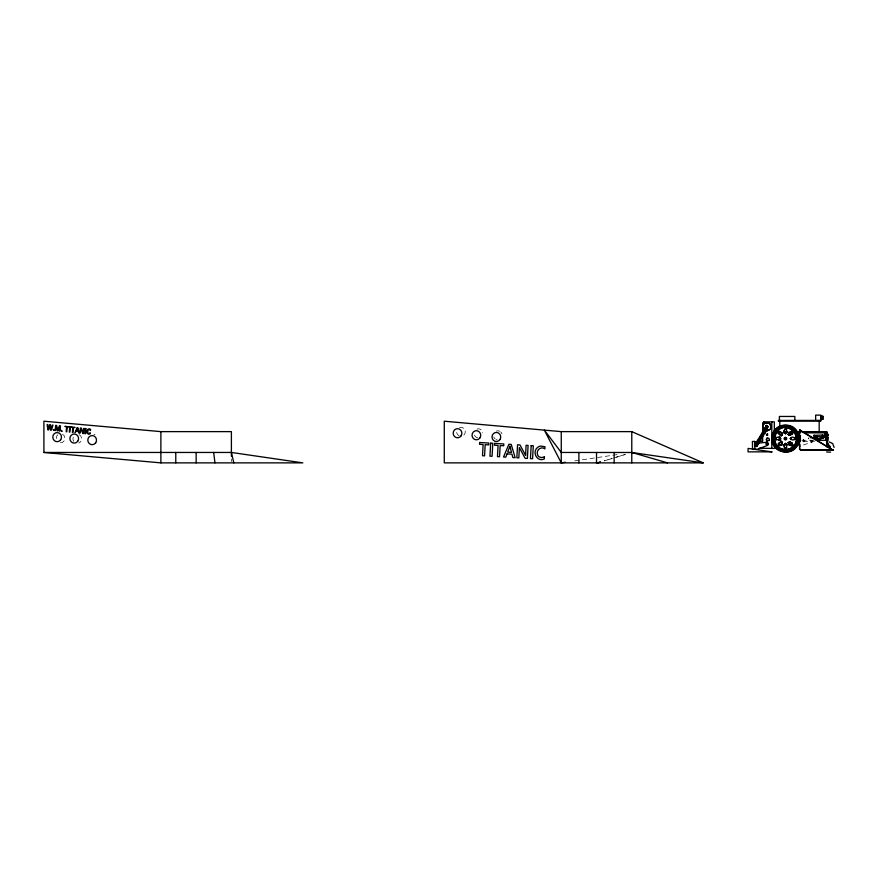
<?xml version="1.0" encoding="UTF-8"?>
<svg xmlns="http://www.w3.org/2000/svg" width="878" height="878" viewBox="0 0 878 878"><rect width="100%" height="100%" fill="white"/><g stroke="black" fill="none" stroke-linecap="round" stroke-linejoin="round"><path stroke-width="0.66" stroke-dasharray="4.39 3.29" d="M808.397 437.979L808.934 438.967M811.031 439.988C809.922 442.446 813.302 442.721 812.249 439.988M808.353 438.034L808.353 438.594M804.336 441.612L803.052 441.908L803.655 439.604L804.259 441.93L802.986 441.612M812.315 441.612L811.788 442.271L810.954 441.612M803.414 440.35L803.414 441.546M814.795 441.041L803.831 444.883L801.153 444.883M811.634 441.59L812.271 441.096L811.634 440.295L812.282 440.943L811.634 441.59L803.118 441.283M803.666 440.295L803.074 441.228M574.827 460.873L618.222 454.464M801.844 440.284L813.785 440.284M231.397 458.964L231.397 461.576M459.523 427.476A4.555 4.346 -90 0 1 463.485 435.499M459.15 435.883A4.555 4.346 -90 0 1 457.065 429.825M476.974 429.068A4.555 4.346 -90 0 1 482.79 432.964M477.687 437.837A4.555 4.346 -90 0 1 474.12 433.732M496.399 431.098A4.555 4.346 -90 0 1 499.725 431.263M500.679 431.899A4.555 4.346 -90 0 1 501.964 433.842M497.113 439.878A4.555 4.346 -90 0 1 496.026 439.516M495.071 438.868A4.555 4.346 -90 0 1 493.776 436.937M79.174 434.643A4.555 4.346 -90 0 1 78.8 443.061M73.752 441.382A4.555 4.346 -90 0 1 74.004 435.839M62.47 434.149A4.555 4.346 -90 0 1 59.858 442.753M56.28 438.66A4.555 4.346 -90 0 1 58.135 434.533M93.924 434.456A4.555 4.346 -90 0 1 95 434.819M803.052 439.999L804.336 440.284L803.052 439.988M612.131 458.47L604.273 460.873L612.131 458.481M625.224 454.464L613.437 458.064L625.224 454.486"/><path stroke-width="1.32" d="M765.495 429.748C764.486 432.042 764.947 427.312 765.561 428.969L765.199 428.343L764.321 429.013M766.483 428.563C765.967 427.937 765.956 431.164 766.318 430.044C765.934 426.664 766.329 430.977 765.868 430.615M802.437 431.724L826.264 431.724L826.791 446.858M756.463 445.794C758.844 443.357 753.39 444.411 757.077 444.531M756.474 445.947C755.201 446.178 758.186 444.905 756.649 444.136C757.56 445.772 755.299 446.957 756.847 444.268M766.428 429.408L766.351 430.121L766.34 429.177M766.176 428.892L765.495 428.738L766.231 428.563M782.078 443.555L782.089 441.974L779.719 442.325L778.632 443.445L778.336 445.728L781.277 444.926L782.089 441.974L780.696 441.941L778.545 443.599L778.237 444.959M792.582 433.041L792.593 431.46L790.233 431.811L789.135 432.942L788.839 435.214L791.791 434.412L792.593 431.46L791.199 431.427L789.059 433.095L788.74 434.445M764.167 430.407L764.167 428.87L765.912 428.234C764.738 429.144 766.834 428.705 764.683 428.596M804.303 432.854L824.749 432.854L825.199 431.724L824.069 437.606L817.231 440.196M765.835 430.396L764.793 430.044L765.803 430.626M824.815 432.119L824.749 432.854L825.1 431.756M780.301 438.001L780.158 439.483M799.331 437.562L800.187 438.824M824.98 431.8L824.771 432.624M829.886 446.287L829.677 448.23L830.116 446.693L827.438 443.214M765.857 430.385L766.692 429.068L766.11 430.769M826.791 432.854C827.702 432.294 825.869 430.857 827.405 432.854L827.405 446.858M766.307 427.531L765.835 426.434M766.373 428.662C766.538 424.7 766.757 428.08 767.723 426.741M767.723 426.708L766.428 425.786L765.989 427.257M769.929 429.452C772.728 427.037 769.315 421.242 766.209 422.702M764.453 429.704L762.675 427.586L762.741 425.556C763.662 421.725 769.754 421.605 770.675 425.424L770.204 424.283M770.807 427.838L770.906 426.006M765.517 429.057L765.605 427.531C764.815 422.252 771.18 428.212 766.121 427.97M756.364 444.707L756.704 445.201L756.781 444.323L755.53 444.334L755.256 445.596L756.551 445.563M766.812 429.638L766.154 430.791L769.918 429.474M765.89 429.726L766.351 429.353M765.144 429.024L765.781 428.343L766.692 429.068M799.441 439.187L799.54 438.155M766.812 430.044L765.868 430.066L766.132 429.188M767.416 434.84C765.034 432.975 767.559 437.924 767.548 433.567M778.237 432.228L779.126 431.361L781.277 432.272L782.089 435.214L779.719 434.873L778.237 432.228L778.545 433.589L780.696 435.247L782.089 435.214L782.078 433.633M788.74 442.742L789.629 441.875L791.791 442.775L792.593 445.728L790.233 445.376L788.74 442.742L789.059 444.103L791.199 445.761L792.593 445.728L792.582 444.147M765.364 429.068L765.605 427.531L765.967 428.387M756.704 445.804C754.531 445.914 757.187 446.452 756.891 444.575M780.004 438.001L779.477 438.451L779.346 437.782M755.267 445.431C755.607 445.673 754.575 445.047 756.024 444.005M767.581 435.247L767.361 434.16M830.083 447.692L830.127 446.748M802.163 432.327L826.571 431.778M766.143 443.884C768.294 442.413 766.231 445.376 766.198 444.147M813.862 435.367L822.379 435.06L824.749 436.059L823.323 438.056L814.257 438.967M762.587 440.888L762.038 441.414M769.282 440.163L769.282 438.791M780.125 438.813L780.377 437.859M765.21 430.044L765.32 428.102L765.956 428.157M757.231 444.323C758.153 448.713 752.292 444.191 756.452 443.763A1.328 1.328 0 0 0 755.903 443.752M757.286 445.058L756.452 446.342L754.959 445.629L755.234 445.058L756.232 446.024L756.88 444.422M768.02 429.583L767.789 430.275M767.361 443.62L766.406 444.389L767.087 444.411M796.269 433.392L792.944 429.221C781.08 419.344 765.945 438.451 777.853 447.868C787.445 456.308 802.393 443.566 795.907 432.777M795.512 443.434C797.433 438.748 796.423 433.172 792.417 429.88C772.344 417.335 767.295 455.594 789.739 448.888C807.54 440.306 786.139 416.348 775.636 433.337L774.319 438.594C774.056 450.326 791.726 453.717 795.797 442.721M799.254 436.52L799.364 436.07M797.784 444.531C805.609 428.969 780.432 416.841 773.145 432.667C765.451 447.901 789.772 460.237 797.52 445.036L799.134 438.594L797.52 432.152C789.772 416.951 765.451 429.287 773.145 444.531C777.765 454.519 793.427 454.332 797.663 444.466M799.419 441.195L799.342 440.251M774.648 433.436C778.545 424.897 791.704 424.612 796.05 432.942L797.465 438.594L796.05 444.246L792.615 448.23L787.807 450.359M765.627 428.651L764.54 429.594L765.561 428.969M754.828 445.058L755.179 444.202M755.278 445.322C755.332 445.278 755.771 447.385 755.662 444.235M786.578 432.689L786.578 429.638L785.459 428.508L783.944 431.164L785.459 433.82L786.578 432.689L785.459 433.82L783.944 431.164L785.459 428.508L786.578 429.638M786.578 447.56L786.578 444.498L785.459 443.379L783.944 446.024L785.459 448.68L786.578 447.56L785.459 448.68L784.35 447.56L784.35 444.498L785.459 443.379L786.578 444.498M764.2 429.463L763.399 429.144L764.167 429.188M767.602 435.203L767.262 434.094M762.73 431.504L763.816 430.681L765.342 431.603L764.979 433.03L767.021 429.682M754.707 445.585L756.671 441.667M766.757 430.461L766.713 428.749M754.663 445.157L754.893 444.235M757.001 441.941L756.265 443.16L757.78 444.081L761.27 437.749L759.722 436.915L756.627 441.733M765.012 429.957L765.473 428.168L766.812 428.87L766.812 430.407M767.152 427.586L766.779 427.092M764.606 430.044L764.793 429.287L764.837 430.45M763.816 430.681L763.311 432.108L764.31 432.711L765.342 431.603M754.904 445.75L756.957 446.353L758.833 442.94L757.78 444.081M756.364 445.936L756.616 445.409M755.585 445.278L755.552 444.608M766.285 428.563L766.703 428.124L766.088 429.112L766.933 427.059M765.331 430.681L765.232 430.165M799.639 438.824L798.629 439.637L798.629 442.918L799.254 442.753L798.311 442.753L798.629 442.051M765.331 428.958L765.199 428.343M764.892 428.266L765.66 428.892L766.088 427.948M799.474 441.283L799.156 441.908L799.617 441.447M765.649 430.615L765.177 430.593M764.672 429.199L764.672 430.176M796.609 444.707C805.181 430.253 780.761 417.884 773.957 433.128C769.282 442.479 778.599 453.75 788.642 450.908M832.64 450.107L799.628 429.99L832.761 449.898L800.341 450.019L799.628 448.823L800.923 449.898L833.441 449.898M788.301 451.018L793.163 448.636M795.907 444.411L796.269 443.796M762.708 431.307L765.495 428.102M765.023 432.953L761.928 437.771L761.38 437.551L759.931 436.564L762.784 431.603M756.265 443.16L760.271 437.145L761.709 438.122L758.57 442.786M761.928 437.771L759.931 436.564L760.469 436.882L763.41 431.954M759.415 440.24L760.513 437.453M759.931 436.564L760.908 437.211L762.916 434.928M760.908 437.211L764.31 432.711M787.851 426.104L788.631 426.28L782.627 426.17L777.524 428.64L775.131 431.636M757.429 445.87L755.936 446.551M766.209 443.577L767.416 443.862M828.558 446.913L828.722 447.495L829.084 446.979M780.454 437.793C778.062 438.078 780.301 436.212 779.368 437.145M765.879 426.851L767.043 427.334M775.735 432.042L778.007 429.243M774.637 433.447C770.456 442.084 778.786 452.477 788.137 450.293M777.524 428.64C771.257 433.469 771.521 443.522 777.524 448.559M769.271 440.163L767.526 441.041L766.439 440.229L766.845 438.232L768.59 438.111M793.405 448.559L796.829 444.07M766.681 428.793L766.176 429.243M755.354 444.005L755.365 443.983A1.328 1.328 0 0 0 755.047 445.772A1.328 1.328 0 0 0 756.803 446.211A1.328 1.328 0 0 0 757.363 444.487M776.064 430.461L777.721 428.541M798.629 439.637L799.66 438.594L798.629 437.562L798.629 434.27L798.311 436.816M798.782 442.753L799.463 441.996L798.629 442.545M817.1 438.934L817.1 437.694L810.262 437.672M764.167 428.892L764.683 428.332M776.503 437.485L775.373 438.594L776.503 439.702L779.565 439.702L780.685 438.594L778.029 437.079L776.503 437.485L775.373 438.594L776.503 439.702M779.565 439.702L780.685 438.594L779.565 437.485M791.363 437.485L790.244 438.594L792.9 440.108L795.545 438.594L792.9 437.079L791.363 437.485L790.244 438.594L791.363 439.702M794.425 439.702L795.545 438.594L794.425 437.485M799.562 437.837L798.629 437.562M816.913 438.967L817.539 438.462L816.913 437.672M769.424 429.825L766.143 430.758L767.69 430.681M756.243 443.313L754.729 441.425L752.402 441.469L752.534 449.426L757.308 449.284L767.383 445.453L768.426 444.279L767.032 442.194L757.879 443.192M799.254 439.395L799.254 437.595M758.932 441.81L762.609 440.844L762.686 435.049M766.011 425.523L765.506 427.29M764.848 428.892L765.375 428.607M814.104 435.137L814.104 436.267M756.123 445.969L755.64 445.947M767.383 445.453L768.426 443.467L766.582 442.183M767.361 430.659L766.296 430.703M756.419 445.574L755.64 445.914M767.218 438.056L766.242 439.472L767.218 440.899M755.64 444.136L756.408 444.092M780.07 438.594L779.763 439.472L780.63 439.494M813.862 436.037C814.806 436.366 825.079 437.935 822.379 435.06M755.706 444.114L756.858 444.411M774.319 431.153L774.319 421.857L763.75 421.857L762.686 422.922L762.686 432.349M830.61 452.148L826.549 451.961M703.234 462.871L444.279 462.871L444.279 421.21L561.261 431.625L631.776 431.625L703.234 462.871L631.776 452.488L561.261 452.455L544.349 430.121L561.261 462.871L565.333 462.267M822.379 436.355L822.741 435.17M817.188 438.901L823.323 438.056M800.451 439.187L799.441 439.241L799.342 437.551M799.639 438.363L800.286 438.341M800.363 435.883L799.584 436.52L800.363 437.145M785.667 437.551C782.331 438.034 786.875 441.425 786.425 438.133M800.363 440.043L799.584 440.679L800.363 441.316M787.939 450.974L788.565 450.952M788.839 435.214L790.419 435.203M778.336 445.728L779.916 445.717M820.809 416.194L822.938 416.194L822.938 419.322L820.809 419.377M820.809 416.424L822.938 416.402M820.809 417.785L822.938 417.785M820.809 419.19L822.938 419.19M820.809 420.43L778.347 420.43L778.347 421.1L820.809 421.1L820.809 415.129L815.662 415.129L815.662 420.43M43.9 452.455L231.397 452.455L302.855 462.871L160.883 462.871L43.9 452.455L43.9 421.21L160.883 431.625L231.397 431.625L231.397 456.384M776.997 431.724L780.366 431.724M783.692 431.724L787.709 431.724M790.387 431.724L793.064 431.724M796.95 431.724L800.308 431.724M776.997 432.327L779.675 432.327M783.692 432.327L787.709 432.327M790.387 432.327L793.064 432.327M796.95 432.327L800.308 432.327M777.041 432.854L786.578 432.854M789.311 432.854L793.394 432.854M796.126 432.854L800.209 432.854M826.791 433.842L827.405 433.842M787.851 434.27L791.89 434.27M787.917 434.434L791.813 434.434M826.791 434.314L827.405 434.314M827.405 434.961L828.075 434.961M826.791 435.609L827.405 435.609M826.791 436.992L827.405 436.992M827.405 437.639L828.075 437.639M826.791 438.287L827.405 438.287M816.441 440.284L825.737 440.284L825.693 431.724M827.405 440.284L828.075 440.284L828.075 436.992M787.917 442.753L791.813 442.753M826.791 442.863L827.405 442.863M787.851 442.918L791.89 442.918M827.932 447.374L827.932 443.829L826.791 443.171L827.405 443.171M793.141 444.883L781.113 444.883L778.325 443.577M797.147 444.883L799.825 444.883M759.185 448.263L774.319 448.406M765.835 430.286L766.692 430.22L766.022 429.891M778.336 431.46L779.916 431.471M788.839 441.974L790.419 441.985M782.507 450.952L777.381 448.449L782.627 451.018M782.364 450.952L787.95 451.094L793.053 448.834L796.697 444.597L798.201 438.594L796.697 432.591M831.334 449.964L833.277 450.173M760.743 437.485L761.709 438.122L759.722 436.915M761.27 437.749L761.709 438.122M768.832 423.053L769.655 423.778M829.03 441.853L832.717 443.566L834.1 447.385M631.776 452.455L667.51 462.871M766.011 430.143L766.527 430.857M761.325 437.431L760.776 437.014M763.41 429.155L764.167 429.452M822.884 435.301L824.749 436.059M780.421 439.351L780.388 437.87M788.301 426.17L793.405 428.64L796.95 433.117M763.75 421.857L764.595 422.263M785.7 437.562L786.403 438.1M779.982 438.111L779.104 437.024M757.242 442.139L758.23 442.742M798.629 434.753L799.617 435.751M776.415 446.024L778.314 448.23M773.957 444.059L775.131 445.552M767.35 422.735L765.287 422.768L762.741 425.556L762.642 427.41L764.299 430.209A1.328 1.328 0 0 1 764.957 428.42A1.328 1.328 0 0 1 766.746 429.21A1.328 1.328 0 0 1 765.814 430.922M780.377 439.329L779.291 439.582M766.56 428.519L766.878 429.155M798.717 434.434L799.485 435.916M798.311 434.434L798.629 435.137M764.167 429.638L764.31 430.209M231.397 452.455L233.8 462.871M779.686 439.494L779.291 438.517M766.911 429.035L766.977 429.759M213.661 452.455L214.967 462.871M799.628 431.197L799.628 429.583L799.507 449.02M754.729 441.425L754.86 449.393M828.075 434.314L828.075 435.598M822.927 431.724L822.927 432.327M821.764 431.724L821.764 432.327M819.822 420.43L819.822 421.1M819.174 421.1L819.174 431.724M818.526 420.43L818.526 421.1M814.115 431.724L814.115 432.327M811.656 431.724L811.656 432.327M806.366 431.724L806.366 432.327M802.964 431.724L802.964 432.327M798.311 440.383L798.311 442.753M794.853 420.43L794.853 416.457L779.401 416.457L779.401 420.43M785.151 431.724L785.151 432.327M781.113 434.27L781.113 436.465M781.113 440.723L781.113 442.918M780.443 420.43L780.443 421.1M779.796 421.1L779.796 427.74M779.148 420.43L779.148 421.1M777.842 431.724L777.842 432.327M774.319 431.724L774.319 432.656M771.806 421.857L771.806 448.406M631.776 431.625L631.776 462.871M614.15 452.488L614.15 462.871M596.524 452.488L596.524 462.871M578.898 452.488L578.898 462.871M561.261 431.625L561.261 462.871M196.145 452.455L196.145 462.871M175.776 452.455L175.776 462.871M160.883 431.625L160.883 462.871M800.132 446.858A5.312 5.312 0 0 1 799.628 444.597M525.648 453.685L525.637 455.441L519.963 444.926L517.559 444.784L516.846 457.8L518.832 457.921L519.381 447.593L525.121 458.294L527.382 458.437L528.095 445.42L526.109 445.3L525.648 453.685M86.933 431.296C85.583 434.325 91.531 435.082 90.193 432.667C86.461 437.003 87.449 425.643 90.335 430.582L90.632 429.605A1.723 1.646 -90 0 0 89.94 428.98L87.8 429.276L86.933 431.296M479.662 442.49L479.553 444.323L483.119 444.542L482.505 455.726L484.568 455.847L485.183 444.663L488.75 444.883L488.848 443.05L479.662 442.49M490.67 443.16L489.946 456.176L492.075 456.297L492.788 443.28L490.67 443.16M494.621 443.39L494.523 445.234L498.089 445.442L497.475 456.626L499.538 456.747L500.153 445.563L503.72 445.783L503.818 443.95L494.621 443.39M531.168 445.607L530.444 458.623L532.573 458.744L533.286 445.728L531.168 445.607M544.437 456.911L544.327 458.909C537.446 462.432 531.816 452.499 537.292 447.681A6.376 6.08 -90 0 1 540.683 446.079L544.997 446.759L544.876 448.899C541.057 445.848 535.887 450.249 537.534 454.595A4.149 3.962 -90 0 0 538.927 456.736L541.342 457.603L544.437 456.911M83.245 431.065L83.125 432.777L81.325 428.069L80.414 427.97L79.92 433.183L80.886 428.563L82.806 433.48L83.553 433.567L84.047 428.354L83.245 431.065M56.126 426.181L55.182 430.593L55.676 425.38L56.664 425.49L57.564 430.286L59.495 425.786L60.472 425.885L59.967 431.098L59.408 431.043L59.869 426.324L57.937 430.889L57.18 430.802L56.126 426.181M53.306 429.627L53.975 430.472L53.306 429.627M61.262 430.45L61.921 431.307L61.262 430.45M65.115 426.368L66.607 427.059L66.168 431.746L66.761 431.811L67.211 427.114L68.813 426.752L65.115 426.368M69.79 426.862L69.296 432.075L69.878 432.13L70.372 426.917L69.79 426.862M71.348 427.026L72.841 427.707L72.402 432.393L72.995 432.459L73.434 427.773L75.047 427.41L71.348 427.026M85.473 428.497L84.968 433.71L85.561 433.776L86.055 428.563L85.473 428.497M51.308 428.694L50.957 429.561L50.496 424.842L49.684 424.754L48.202 429.276L47.796 424.557L47.192 424.502L47.807 429.825L48.575 429.902L50.068 425.358L50.54 430.11L51.319 430.187L52.976 425.106L52.395 425.04L51.308 428.694M509.899 446.254L507.682 452.148L511.49 452.379L509.931 446.254M77.385 428.135L76.43 430.659L77.966 430.824L77.385 428.135M507.045 453.882L505.794 457.131L503.533 456.999L508.911 444.257L511.226 444.4L515.134 457.69L512.873 457.559L511.94 454.178L507.045 453.882M76.276 431.131L75.036 432.667L77.132 427.63L77.879 427.707L78.987 433.084L78.043 431.317L76.276 431.131M779.049 440.218L780.048 440.339L779.104 440.174M757.012 446.276L756.375 446.518L756.957 446.32M600.343 462.069L597.72 462.871L600.343 462.069M771.905 451.863L748.078 451.863L748.078 448.406L771.905 451.863M461.093 435.828A4.555 4.346 -90 0 0 457.888 428.683A4.555 4.346 -90 0 0 453.586 435.159A4.555 4.346 -90 0 0 461.093 435.828M479.948 437.848A4.555 4.346 -90 0 0 476.743 430.703A4.555 4.346 -90 0 0 472.441 437.178A4.555 4.346 -90 0 0 479.948 437.848M499.933 439.582A4.555 4.346 -90 0 0 496.739 432.437A4.555 4.346 -90 0 0 492.426 438.912A4.555 4.346 -90 0 0 499.933 439.582M60.714 439.735A4.555 4.346 -90 0 0 57.509 432.591A4.555 4.346 -90 0 0 53.196 439.066A4.555 4.346 -90 0 0 60.714 439.735M77.802 441.162A4.555 4.346 -90 0 0 74.597 434.017A4.555 4.346 -90 0 0 70.295 440.493A4.555 4.346 -90 0 0 77.802 441.162M95.724 442.742A4.555 4.346 -90 0 0 92.519 435.598A4.555 4.346 -90 0 0 88.217 442.073A4.555 4.346 -90 0 0 95.724 442.742M784.438 439.307A1.251 1.251 0 0 0 786.589 439.132A1.251 1.251 0 0 0 785.36 437.354A1.251 1.251 0 0 0 784.438 439.307"/></g></svg>
